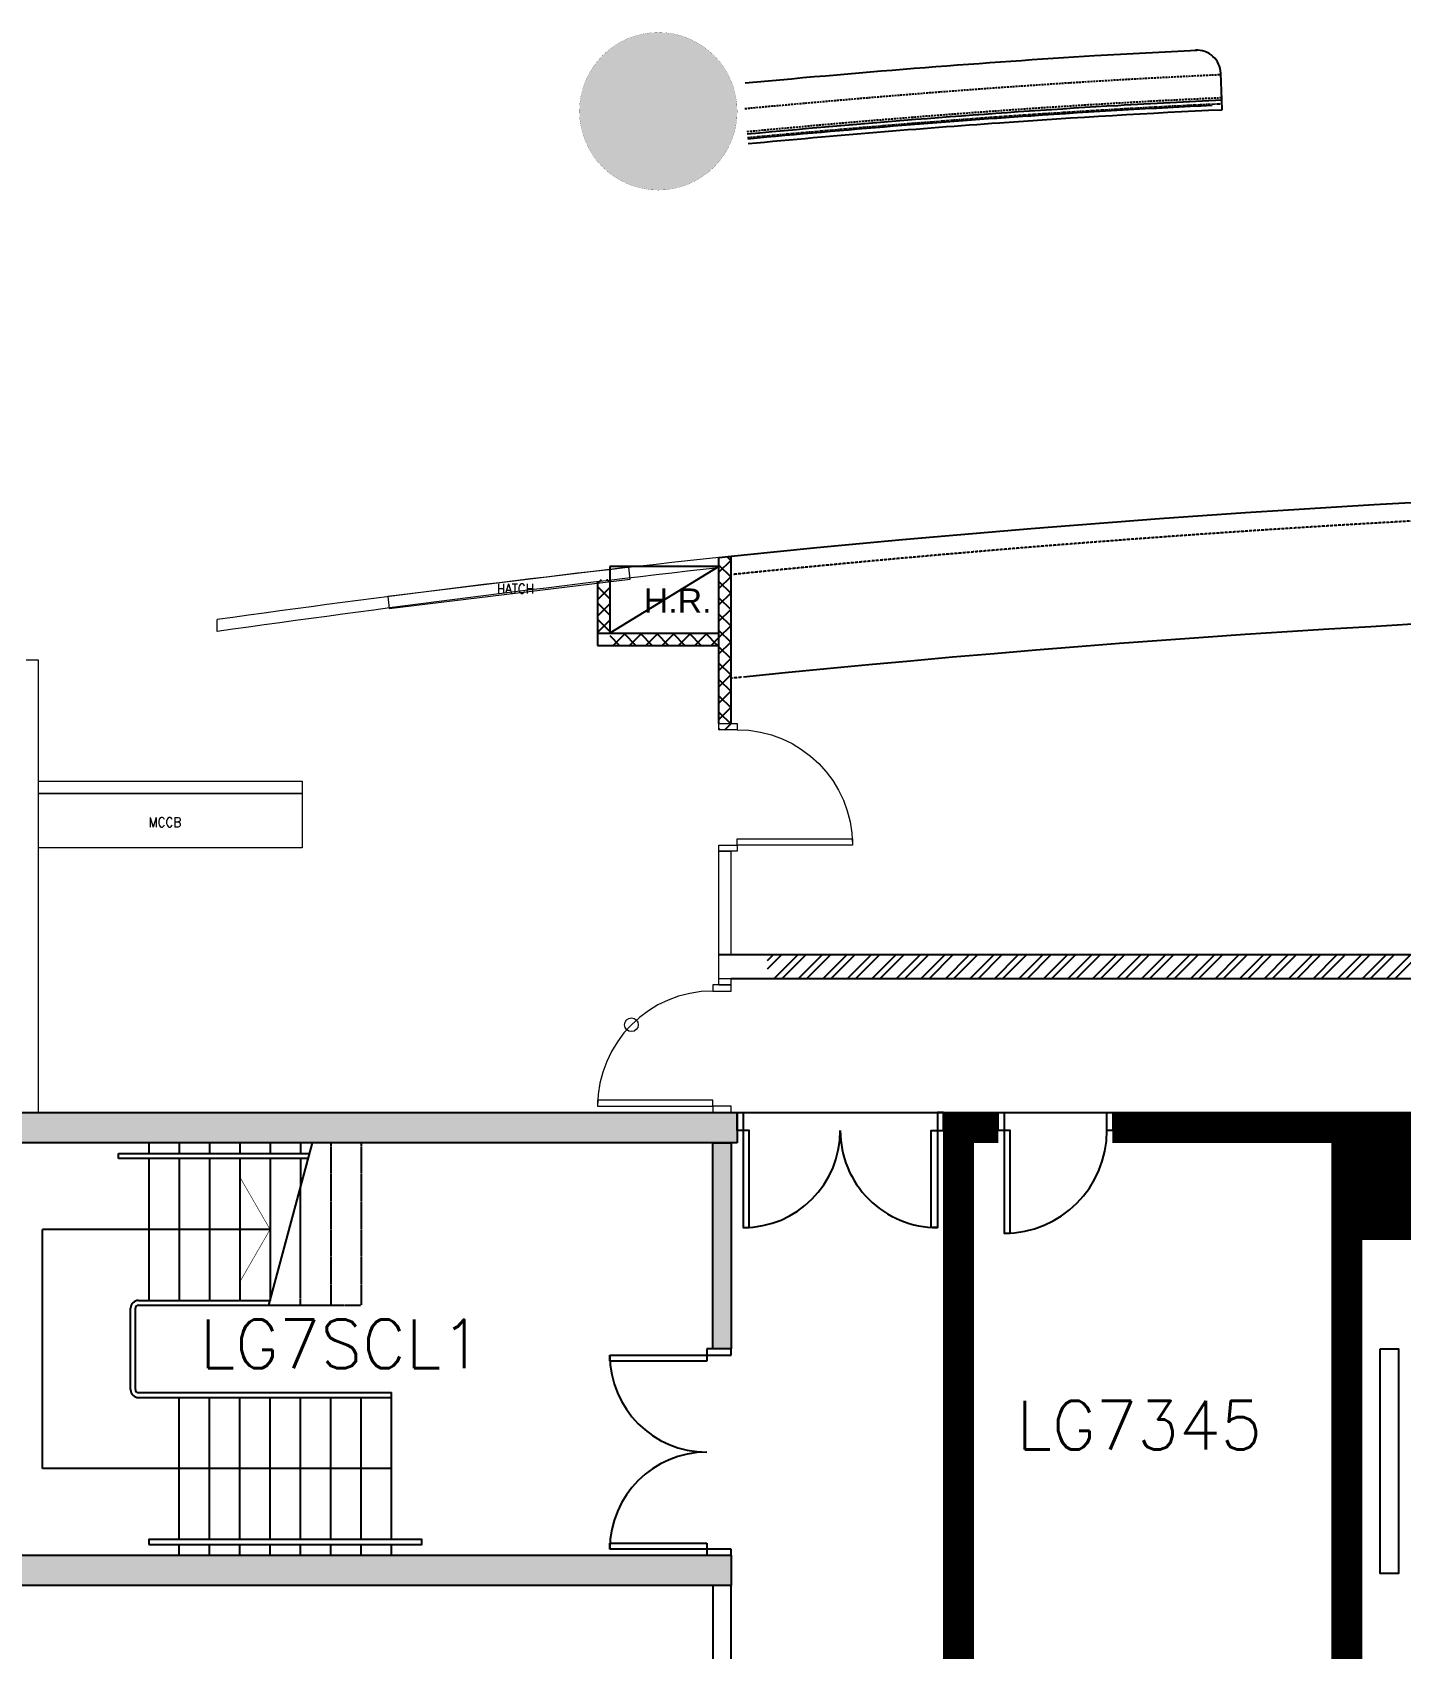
# Model space of a CAD drawing. Header units: millimetres. Extents: x -203861 to 22103, y -44552 to 100121.
# Drawn here: x -62160 to -50881, y 12130 to 25451 of the extents above; entities that cross this region are included whole.
import ezdxf

# ---------------------------------------------------------------- set-up
doc = ezdxf.new("R2010")
doc.units = ezdxf.units.MM
for name, pattern in [('s2097a$0$CENTER', [2, 1.25, -0.25, 0.25, -0.25]), ('s2097a$0$HIDDEN', [0.375, 0.25, -0.125]), ('s2097a$0$HIDDEN2', [4.7625, 3.175, -1.5875]), ('s2097a$0$LG7$0$HIDDEN', [0.375, 0.25, -0.125])]:
    doc.linetypes.add(name, pattern=pattern)
for name, color, linetype in [('s2097a$0$EQ', 3, 'Continuous'), ('s2097a$0$Hatch', 8, 'Continuous'), ('s2097a$0$ITEM', 2, 'Continuous'), ('s2097a$0$LG7$0$11', 7, 'Continuous'), ('s2097a$0$LG7$0$25', 7, 'Continuous'), ('s2097a$0$LG7$0$30', 7, 'Continuous'), ('s2097a$0$LG7$0$42', 7, 'Continuous'), ('s2097a$0$LG7$0$6', 7, 'Continuous'), ('s2097a$0$LP - Built-in Furn (High)', 2, 'Continuous'), ('s2097a$0$LP - Built-in Furn (Low) DN', 2, 'Continuous'), ('s2097a$0$LP - Built-in Furn (Low) UP', 3, 'Continuous'), ('s2097a$0$LP - Screen Partition', 3, 'Continuous'), ('s2097a$0$ROOM-NO', 4, 'Continuous'), ('s2097a$0$solid', 8, 'Continuous'), ('s2097a$0$Structure', 2, 'Continuous')]:
    doc.layers.add(name, color=color, linetype=linetype)
doc.styles.add('s2097a$0$ROMAND', font='romand.shx', dxfattribs={"height": 150})
doc.styles.add('s2097a$0$ROMANS', font='romans.shx', dxfattribs={"width": 0.8})
doc.styles.add('s2097a$0$STANDARD', font='SIMPLEX')
pattern_1 = [(45, (-1932086.31, -565739.11), (-67.351921, 67.351921), []), (135, (-1932086.31, -565739.11), (-67.351921, -67.351921), [])]

# ---------------------------------------------------------------- blocks, each defined once
blk = doc.blocks.new('s2097a$0$LG7$0$D1700B')
at = {"layer": 's2097a$0$LG7$0$30', "color": 1, "linetype": 'Continuous'}
for points in [[(0, 0), (0.05, 0), (0.05, 0.95), (0.1, 0.95), (0.1, 0.15), (-0.0001, 0.15), (0, 0)], [(1.7, 0), (1.65, 0.0001), (1.65, 0.95), (1.6, 0.95), (1.6, 0.15), (1.7, 0.15), (1.7, 0)]]:
    blk.add_lwpolyline(points, dxfattribs=at)
for centre, start, end in [((0.05, 0.15), 0.0001, 90.0001), ((1.650003, 0.150003), 90.0001, 180.0001)]:
    blk.add_arc(centre, 0.800001, start, end, dxfattribs=at)
blk = doc.blocks.new('s2097a')
h = blk.add_hatch()
h.set_pattern_fill('ANSI37', color=8, scale=30, style=0)
h.set_pattern_definition(pattern_1)
h.paths.add_polyline_path([(-56499.9, 19703.3), (-56399.9, 19703.3), (-56399.9, 21132), (-56400.3, 21132), (-56400.7, 21131.9), (-56401.1, 21131.9), (-56401.5, 21131.9), (-56401.9, 21131.8), (-56402.2, 21131.8), (-56402.6, 21131.8), (-56403, 21131.7), (-56403.4, 21131.7), (-56403.8, 21131.6), (-56404.2, 21131.6), (-56404.6, 21131.6), (-56405, 21131.5), (-56405.4, 21131.5), (-56405.8, 21131.5), (-56406.2, 21131.4), (-56406.5, 21131.4), (-56406.9, 21131.4), (-56407.3, 21131.3), (-56407.7, 21131.3), (-56408.1, 21131.3), (-56408.5, 21131.2), (-56408.9, 21131.2), (-56409.3, 21131.2), (-56409.7, 21131.1), (-56410.1, 21131.1), (-56410.4, 21131.1), (-56410.8, 21131), (-56411.2, 21131), (-56411.6, 21131), (-56412, 21130.9), (-56412.4, 21130.9), (-56412.8, 21130.9), (-56413.2, 21130.8), (-56413.6, 21130.8), (-56414, 21130.8), (-56414.4, 21130.7), (-56414.7, 21130.7), (-56415.1, 21130.7), (-56415.5, 21130.6), (-56415.9, 21130.6), (-56416.3, 21130.6), (-56416.7, 21130.5), (-56417.1, 21130.5), (-56417.5, 21130.5), (-56417.9, 21130.4), (-56418.3, 21130.4), (-56418.7, 21130.4), (-56419, 21130.3), (-56419.4, 21130.3), (-56419.8, 21130.2), (-56420.2, 21130.2), (-56420.6, 21130.2), (-56421, 21130.1), (-56421.4, 21130.1), (-56421.8, 21130.1), (-56422.2, 21130), (-56422.6, 21130), (-56422.9, 21130), (-56423.3, 21129.9), (-56423.7, 21129.9), (-56424.1, 21129.9), (-56424.5, 21129.8), (-56424.9, 21129.8), (-56425.3, 21129.8), (-56425.7, 21129.7), (-56426.1, 21129.7), (-56426.5, 21129.7), (-56426.9, 21129.6), (-56427.2, 21129.6), (-56427.6, 21129.6), (-56428, 21129.5), (-56428.4, 21129.5), (-56428.8, 21129.5), (-56429.2, 21129.4), (-56429.6, 21129.4), (-56430, 21129.4), (-56430.4, 21129.3), (-56430.8, 21129.3), (-56431.2, 21129.3), (-56431.5, 21129.2), (-56431.9, 21129.2), (-56432.3, 21129.2), (-56432.7, 21129.1), (-56433.1, 21129.1), (-56433.5, 21129.1), (-56433.9, 21129), (-56434.3, 21129), (-56434.7, 21129), (-56435.1, 21128.9), (-56435.4, 21128.9), (-56435.8, 21128.8), (-56436.2, 21128.8), (-56436.6, 21128.8), (-56437, 21128.7), (-56437.4, 21128.7), (-56437.8, 21128.7), (-56438.2, 21128.6), (-56438.6, 21128.6), (-56439, 21128.6), (-56439.4, 21128.5), (-56439.7, 21128.5), (-56440.1, 21128.5), (-56440.5, 21128.4), (-56440.9, 21128.4), (-56441.3, 21128.4), (-56441.7, 21128.3), (-56442.1, 21128.3), (-56442.5, 21128.3), (-56442.9, 21128.2), (-56443.3, 21128.2), (-56443.7, 21128.2), (-56444, 21128.1), (-56444.4, 21128.1), (-56444.8, 21128.1), (-56445.2, 21128), (-56445.6, 21128), (-56446, 21128), (-56446.4, 21127.9), (-56446.8, 21127.9), (-56447.2, 21127.9), (-56447.6, 21127.8), (-56447.9, 21127.8), (-56448.3, 21127.8), (-56448.7, 21127.7), (-56449.1, 21127.7), (-56449.5, 21127.6), (-56449.9, 21127.6), (-56450.3, 21127.6), (-56450.7, 21127.5), (-56451.1, 21127.5), (-56451.5, 21127.5), (-56451.9, 21127.4), (-56452.2, 21127.4), (-56452.6, 21127.4), (-56453, 21127.3), (-56453.4, 21127.3), (-56453.8, 21127.3), (-56454.2, 21127.2), (-56454.6, 21127.2), (-56455, 21127.2), (-56455.4, 21127.1), (-56455.8, 21127.1), (-56456.2, 21127.1), (-56456.5, 21127), (-56456.9, 21127), (-56457.3, 21127), (-56457.7, 21126.9), (-56458.1, 21126.9), (-56458.5, 21126.9), (-56458.9, 21126.8), (-56459.3, 21126.8), (-56459.7, 21126.8), (-56460.1, 21126.7), (-56460.4, 21126.7), (-56460.8, 21126.7), (-56461.2, 21126.6), (-56461.6, 21126.6), (-56462, 21126.6), (-56462.4, 21126.5), (-56462.8, 21126.5), (-56463.2, 21126.4), (-56463.6, 21126.4), (-56464, 21126.4), (-56464.4, 21126.3), (-56464.7, 21126.3), (-56465.1, 21126.3), (-56465.5, 21126.2), (-56465.9, 21126.2), (-56466.3, 21126.2), (-56466.7, 21126.1), (-56467.1, 21126.1), (-56467.5, 21126.1), (-56467.9, 21126), (-56468.3, 21126), (-56468.7, 21126), (-56469, 21125.9), (-56469.4, 21125.9), (-56469.8, 21125.9), (-56470.2, 21125.8), (-56470.6, 21125.8), (-56471, 21125.8), (-56471.4, 21125.7), (-56471.8, 21125.7), (-56472.2, 21125.7), (-56472.6, 21125.6), (-56472.9, 21125.6), (-56473.3, 21125.6), (-56473.7, 21125.5), (-56474.1, 21125.5), (-56474.5, 21125.5), (-56474.9, 21125.4), (-56475.3, 21125.4), (-56475.7, 21125.3), (-56476.1, 21125.3), (-56476.5, 21125.3), (-56476.9, 21125.2), (-56477.2, 21125.2), (-56477.6, 21125.2), (-56478, 21125.1), (-56478.4, 21125.1), (-56478.8, 21125.1), (-56479.2, 21125), (-56479.6, 21125), (-56480, 21125), (-56480.4, 21124.9), (-56480.8, 21124.9), (-56481.2, 21124.9), (-56481.5, 21124.8), (-56481.9, 21124.8), (-56482.3, 21124.8), (-56482.7, 21124.7), (-56483.1, 21124.7), (-56483.5, 21124.7), (-56483.9, 21124.6), (-56484.3, 21124.6), (-56484.7, 21124.6), (-56485.1, 21124.5), (-56485.4, 21124.5), (-56485.8, 21124.5), (-56486.2, 21124.4), (-56486.6, 21124.4), (-56487, 21124.4), (-56487.4, 21124.3), (-56487.8, 21124.3), (-56488.2, 21124.2), (-56488.6, 21124.2), (-56489, 21124.2), (-56489.4, 21124.1), (-56489.7, 21124.1), (-56490.1, 21124.1), (-56490.5, 21124), (-56490.9, 21124), (-56491.3, 21124), (-56491.7, 21123.9), (-56492.1, 21123.9), (-56492.5, 21123.9), (-56492.9, 21123.8), (-56493.3, 21123.8), (-56493.7, 21123.8), (-56494, 21123.7), (-56494.4, 21123.7), (-56494.8, 21123.7), (-56495.2, 21123.6), (-56495.6, 21123.6), (-56496, 21123.6), (-56496.4, 21123.5), (-56496.8, 21123.5), (-56497.2, 21123.5), (-56497.6, 21123.4), (-56497.9, 21123.4), (-56498.3, 21123.4), (-56498.7, 21123.3), (-56499.1, 21123.3), (-56499.5, 21123.2), (-56499.9, 21123.2), (-56499.9, 21117.7)])
h = blk.add_hatch()
h.set_pattern_fill('ANSI37', color=8, scale=30, style=0)
h.set_pattern_definition([(45, (-1932186.31, -565739.11), (-67.351921, 67.351921), []), (135, (-1932186.31, -565739.11), (-67.351921, -67.351921), [])])
h.paths.add_polyline_path([(-57399.9, 20948.1), (-57399.9, 20498.6), (-57499.9, 20498.6), (-57499.9, 20938.5)])
h = blk.add_hatch()
h.set_pattern_fill('ANSI37', color=8, scale=30, style=0)
h.set_pattern_definition(pattern_1)
h.paths.add_polyline_path([(-57399.9, 20398.6), (-56499.9, 20398.6), (-56499.9, 20498.6), (-57399.9, 20498.6)])
h = blk.add_hatch()
h.set_pattern_fill('ANSI32', color=8, scale=15, style=0)
h.set_pattern_definition([(45, (-1931786.31, -565739.11), (-101.027881, 101.027881), []), (45, (-1931718.96, -565739.11), (-101.027881, 101.027881), [])])
h.paths.add_polyline_path([(-56099.9, 17850.1), (-56099.9, 17650.1), (-45549.9, 17650.1), (-45549.9, 16550.1), (-45349.9, 16550.1), (-45349.9, 17850.1), (-46487.2, 17850.1), (-46499.3, 17838), (-46511.3, 17850.1)])
at = {"layer": 's2097a$0$Hatch'}
h = blk.add_hatch(color=256, dxfattribs=at)
edge = h.paths.add_edge_path()
edge.add_arc((-56999.9, 24800.1), 650, 0, 180)
edge.add_arc((-56999.9, 24800.1), 650, 180, 360)
for color, points in [(8, [(-67349.9, 16550.1), (-66949.9, 16550.1), (-66949.9, 16400.1), (-67199.9, 16400.1), (-67199.9, 14200.1), (-65249.9, 14200.1), (-65249.9, 16400.1), (-66004.4, 16400.1), (-66004.4, 16550.1), (-64749.4, 16550.1), (-64749.4, 16400.1), (-65099.9, 16400.1), (-65099.9, 14200.1), (-62999.9, 14200.1), (-62999.9, 16400.1), (-63649.4, 16400.1), (-63649.4, 16550.1), (-56349.9, 16550.1), (-56349.9, 16300.1), (-62749.9, 16300.1), (-62749.9, 12900.1), (-56399.9, 12900.1), (-56399.9, 12650.1), (-62999.9, 12650.1), (-62999.9, 14050.1), (-67199.9, 14050.1), (-67199.9, 13900.1), (-67349.9, 13900.1)]), (256, [(-56549.9, 16300.1), (-56399.9, 16300.1), (-56399.9, 14600.1), (-56549.9, 14600.1)])]:
    blk.add_hatch(color=color, dxfattribs=at).paths.add_polyline_path(points)
at = {"color": 4}
blk.add_line((-56499.9, 19753.3), (-56499.9, 21123.2), dxfattribs=at)
at = {"color": 7, "lineweight": 0}
for p, q in [((-57243.8, 21043.8), (-59229.1, 20801.5)), ((-59217, 20702.2), (-57231.7, 20944.5)), ((-57231.7, 20944.5), (-57243.8, 21043.8)), ((-56499.9, 20989.7), (-56499.9, 19753.3)), ((-56399.9, 19753.3), (-56399.9, 21001.5)), ((-59229.1, 20801.5), (-59217, 20702.2)), ((-60636, 20512.6), (-60636, 20611)), ((-62109.6, 20277.6), (-62209.6, 20277.6)), ((-62109.6, 16550.1), (-62109.6, 20277.6)), ((-56499.9, 19753.3), (-56399.9, 19753.3)), ((-62109.6, 19279.1), (-59936, 19279.1)), ((-62109.6, 19179.1), (-62109.6, 19279.1)), ((-59936, 19279.1), (-59936, 19179.1)), ((-59936, 19179.1), (-62109.6, 19179.1)), ((-56499.9, 18703.3), (-56399.9, 18703.3)), ((-56499.9, 17650.1), (-56499.9, 18703.3)), ((-56499.9, 17600.1), (-56499.9, 17650.1)), ((-56399.9, 17650.1), (-56499.9, 17650.1)), ((-56499.9, 17600.1), (-56399.9, 17600.1)), ((-56399.9, 17600.1), (-56399.9, 17650.1)), ((-62209.6, 16550.1), (-62109.6, 16550.1))]:
    blk.add_line(p, q, dxfattribs=at)
at = {"color": 1}
for p, q in [((-63649.4, 16550.1), (-56349.9, 16550.1)), ((-56349.9, 16550.1), (-56349.9, 16300.1)), ((-56349.9, 16300.1), (-62749.9, 16300.1))]:
    blk.add_line(p, q, dxfattribs=at)
at = {"color": 8}
for p, q in [((-62749.9, 12900.1), (-56399.9, 12900.1)), ((-56399.9, 12900.1), (-56399.9, 12650.1)), ((-56399.9, 12650.1), (-62999.9, 12650.1))]:
    blk.add_line(p, q, dxfattribs=at)
at = {"color": 4}
for points in [[(-56399.9, 19753.3), (-56399.9, 21132)], [(-57499.9, 20928.8), (-57499.9, 20398.6)], [(-57399.9, 21039), (-57399.9, 20498.6)], [(-57499.9, 20498.6), (-56499.9, 20498.6)], [(-57499.9, 20398.6), (-56499.9, 20398.6)], [(-56499.9, 17850.1), (-45349.9, 17850.1), (-45349.9, 16550.1)], [(-45549.9, 16550.1), (-45549.9, 17650.1), (-56399.9, 17650.1)]]:
    blk.add_lwpolyline(points, dxfattribs=at)
at = {"color": 9}
blk.add_lwpolyline([(-69050.2, 14883.2), (-67349.9, 14883.2), (-67349.9, 16550.1), (-47249.9, 16550.1), (-47249.9, 6250.1), (-46799.9, 6250.1), (-46799.9, 6075.1), (-32149.9, 6075.1), (-32149.9, 7550.1), (-31849.9, 7550.1)], dxfattribs=at)
at = {"color": 8}
blk.add_lwpolyline([(-56549.9, 16300.1), (-56399.9, 16300.1), (-56399.9, 14600.1), (-56549.9, 14600.1)], close=True, dxfattribs=at)
at = {"color": 7, "lineweight": 0}
blk.add_circle((-57221.7, 17271.9), 56.3, dxfattribs=at)
for centre, radius, start, end in [((-42268.2, -110757.2), 132646.1, 96.159173, 97.959461), ((-40321.5, -122761.6), 144707.2, 96.419127, 98.070031)]:
    blk.add_arc(centre, radius, start, end, dxfattribs=at)
at = {"color": 4}
blk.add_open_spline([(-56499.9, 21123.2), (-56466.6, 21126.2), (-56433.2, 21129.1), (-56399.9, 21132)], degree=3, dxfattribs=at)
at = {"layer": 's2097a$0$EQ', "color": 7, "lineweight": 0}
for p, q in [((-62109.6, 19179.1), (-59936, 19179.1)), ((-62109.6, 18729.1), (-62109.6, 19179.1)), ((-59936, 19179.1), (-59936, 18729.1)), ((-59936, 18729.1), (-62109.6, 18729.1)), ((-56399.9, 17850.1), (-56399.9, 18703.3))]:
    blk.add_line(p, q, dxfattribs=at)
at = {"layer": 's2097a$0$LG7$0$11', "color": 8, "linetype": 'Continuous', "const_width": 5}
blk.add_lwpolyline([(-50999.9, 5850.1), (-50999.9, 6000.1), (-51199.9, 6000.1), (-51199.9, 11600.1), (-50449.9, 11600.1), (-50449.9, 11850.1), (-51199.9, 11850.1), (-51199.9, 15500.1), (-51449.9, 15500.1), (-51449.9, 11850.1), (-54399.9, 11850.1), (-54399.9, 16300.1), (-54199.9, 16300.1), (-54199.9, 16550.1), (-54649.9, 16550.1), (-54649.9, 11600.1), (-51349.9, 11600.1), (-51349.9, 7900.1), (-54649.9, 7900.1), (-54649.9, 7750.1), (-51349.9, 7750.1), (-51349.9, 5850.1)], close=True, dxfattribs=at)
at = {"layer": 's2097a$0$LG7$0$11', "color": 1, "linetype": 'Continuous', "const_width": 5}
blk.add_lwpolyline([(-53254.4, 16300.1), (-51449.9, 16300.1), (-51449.9, 16550.1), (-53254.4, 16550.1)], close=True, dxfattribs=at)
at = {"layer": 's2097a$0$LG7$0$11', "color": 8, "linetype": 'Continuous'}
blk.add_lwpolyline([(-56549.9, 11850.1), (-56399.9, 11850.1), (-56399.9, 12650.1), (-56549.9, 12650.1)], close=True, dxfattribs=at)
at = {"layer": 's2097a$0$LG7$0$25', "color": 8, "linetype": 'Continuous'}
for p, q in [((-61199.9, 16300.1), (-61199.9, 16210.1)), ((-60949.9, 16300.1), (-60949.9, 16210.1)), ((-60699.9, 16300.1), (-60699.9, 16210.1)), ((-60449.9, 16300.1), (-60449.9, 16210.1)), ((-60210.6, 14960.1), (-59851.6, 16300.1)), ((-60199.9, 16300.1), (-60199.9, 16210.1)), ((-59949.9, 16300.1), (-59949.9, 16210.1)), ((-61449.9, 16210.1), (-59875.7, 16210.1)), ((-61449.9, 16170.1), (-61449.9, 16210.1)), ((-59886.4, 16170.1), (-61449.9, 16170.1)), ((-61199.9, 16170.1), (-61199.9, 15000.1)), ((-60949.9, 16170.1), (-60949.9, 15000.1)), ((-60699.9, 16170.1), (-60699.9, 15000.1)), ((-60449.9, 16170.1), (-60449.9, 15000.1)), ((-60199.9, 16170.1), (-60199.9, 15000.1)), ((-59949.9, 16170.1), (-59949.9, 15933.2)), ((-60199.8, 15585), (-62074.9, 15584.7)), ((-62074.9, 13615.5), (-62074.9, 15584.7)), ((-61349.9, 14265.1), (-61349.9, 14935.1)), ((-61309.9, 14265.1), (-61309.9, 14935.1)), ((-61284.9, 15000.1), (-60199.9, 15000.1)), ((-61284.9, 14960.1), (-60210.6, 14960.1)), ((-61284.9, 14240.1), (-59199.9, 14240.1)), ((-61284.9, 14200.1), (-59199.9, 14200.1)), ((-60949.9, 13030.1), (-60949.9, 14200.1)), ((-60699.9, 13030.1), (-60699.9, 14200.1)), ((-60449.9, 13030.1), (-60449.9, 14200.1)), ((-60199.9, 13030.1), (-60199.9, 14200.1)), ((-59949.9, 13030.1), (-59949.9, 14200.1)), ((-59699.9, 13030.1), (-59699.9, 14200.1)), ((-59449.9, 13030.1), (-59449.9, 14200.1)), ((-59199.9, 13030.1), (-59199.9, 14240.1)), ((-59199.9, 13030.1), (-59199.9, 14200.1)), ((-59199.9, 13030.1), (-59199.9, 14200.1)), ((-59199.9, 13615), (-62074.9, 13615.5)), ((-60949.9, 12900.1), (-60949.9, 12990.1)), ((-60699.9, 12900.1), (-60699.9, 12990.1)), ((-60449.9, 12900.1), (-60449.9, 12990.1)), ((-60199.9, 12900.1), (-60199.9, 12990.1)), ((-59949.9, 12900.1), (-59949.9, 12990.1)), ((-59699.9, 12900.1), (-59699.9, 12990.1)), ((-59449.9, 12900.1), (-59449.9, 12990.1)), ((-59199.9, 12900.1), (-59199.9, 12990.1))]:
    blk.add_line(p, q, dxfattribs=at)
at = {"layer": 's2097a$0$LG7$0$25', "color": 8, "linetype": 's2097a$0$LG7$0$HIDDEN'}
for p, q in [((-59699.9, 16300.1), (-59699.9, 14960.1)), ((-59449.9, 16300.1), (-59449.9, 14960.1)), ((-59949.9, 14960.1), (-59949.9, 15933.2)), ((-60210.6, 14960.1), (-59449.9, 14960.1))]:
    blk.add_line(p, q, dxfattribs=at)
at = {"layer": 's2097a$0$LG7$0$25', "color": 8, "linetype": 'Continuous', "const_width": 5}
for points in [[(-60199.8, 15585), (-60449.8, 16018)], [(-60199.8, 15585), (-60449.8, 15152)]]:
    blk.add_lwpolyline(points, dxfattribs=at)
at = {"layer": 's2097a$0$LG7$0$25', "color": 8, "linetype": 'Continuous'}
blk.add_lwpolyline([(-61199.9, 12990.1), (-58949.9, 12990.1), (-58949.9, 13030.1), (-61199.9, 13030.1)], close=True, dxfattribs=at)
for centre, radius, start, end in [((-61284.9, 14935.1), 65, 90, 180), ((-61284.9, 14935.1), 25, 90, 180), ((-61284.9, 14265.1), 65, 180, 270), ((-61284.9, 14265.1), 25, 180, 270)]:
    blk.add_arc(centre, radius, start, end, dxfattribs=at)
at = {"layer": 's2097a$0$LG7$0$30', "color": 7, "linetype": 'Continuous', "lineweight": 0}
for p, q in [((-56499.9, 19703.3), (-56499.9, 19753.3)), ((-56499.9, 19753.3), (-56349.9, 19753.3)), ((-56349.9, 19753.3), (-56349.9, 19703.3)), ((-56349.9, 19703.3), (-56499.9, 19703.3)), ((-56349.9, 18753.3), (-56349.9, 18803.3)), ((-56349.9, 18803.3), (-55399.9, 18803.3)), ((-55399.9, 18803.3), (-55399.9, 18753.3)), ((-56499.9, 18703.3), (-56499.9, 18753.3)), ((-56499.9, 18753.3), (-56349.9, 18753.3)), ((-56349.9, 18703.3), (-56499.9, 18703.3)), ((-56349.9, 18753.3), (-56349.9, 18703.3)), ((-55399.9, 18753.3), (-56349.9, 18753.3)), ((-56399.9, 17600.1), (-56549.9, 17600.1)), ((-56549.9, 17600.1), (-56549.9, 17550.1)), ((-56399.9, 17550.1), (-56399.9, 17600.1)), ((-56549.9, 17550.1), (-56399.9, 17550.1)), ((-56549.9, 16650.1), (-57499.9, 16650.1)), ((-57499.9, 16650.1), (-57499.9, 16600.1)), ((-57499.9, 16600.1), (-56549.9, 16600.1)), ((-56549.9, 16600.1), (-56549.9, 16650.1)), ((-56399.9, 16600.1), (-56549.9, 16600.1)), ((-56549.9, 16600.1), (-56549.9, 16550.1)), ((-56549.9, 16550.1), (-56399.9, 16550.1)), ((-56399.9, 16550.1), (-56399.9, 16600.1)), ((-56349.9, 16550.1), (-56299.9, 16550))]:
    blk.add_line(p, q, dxfattribs=at)
at = {"layer": 's2097a$0$LG7$0$30', "color": 8, "linetype": 'Continuous'}
for p, q in [((-57399.9, 14550.1), (-56599.9, 14550.1)), ((-57399.9, 14500.1), (-57399.9, 14550.1)), ((-56599.9, 14600.1), (-56599.9, 14550.1)), ((-56399.9, 14600.1), (-56599.9, 14600.1)), ((-56599.9, 14550.1), (-56599.9, 14500.1)), ((-56599.9, 14550.1), (-56399.9, 14550.1)), ((-56399.9, 14550.1), (-56399.9, 14600.1)), ((-56599.9, 14500.1), (-57399.9, 14500.1)), ((-57399.9, 13000.1), (-56599.9, 13000.1)), ((-57399.9, 12950.1), (-57399.9, 13000.1)), ((-56599.9, 12950.1), (-57399.9, 12950.1)), ((-56599.9, 13000.1), (-56599.9, 12950.1)), ((-56599.9, 12950.1), (-56599.9, 12900.1)), ((-56399.9, 12950.1), (-56599.9, 12950.1)), ((-56399.9, 12900.1), (-56399.9, 12950.1)), ((-56599.9, 12900.1), (-56399.9, 12900.1))]:
    blk.add_line(p, q, dxfattribs=at)
at = {"layer": 's2097a$0$LG7$0$30', "color": 7, "linetype": 'Continuous', "lineweight": 0, "extrusion": (0, 0, -1)}
blk.add_ellipse((-56349.9, 18753.3), major_axis=(382.7, 869.5), ratio=1, start_param=-0.4146017, end_param=1.1561946, dxfattribs=at)
at = {"layer": 's2097a$0$LG7$0$30', "color": 7, "linetype": 'Continuous', "lineweight": 0}
blk.add_ellipse((-56549.9, 16600.1), major_axis=(-382.7, 869.5), ratio=1, start_param=-0.4146017, end_param=1.1561946, dxfattribs=at)
at = {"layer": 's2097a$0$LG7$0$30', "color": 8, "linetype": 'Continuous'}
for centre, major_axis, start_param, end_param in [((-56599.9, 14550.1), (-565.7, 565.7), 0.7853982, 2.3561945), ((-56599.9, 12950.1), (776.1, 194), 1.3259146, 2.8967109)]:
    blk.add_ellipse(centre, major_axis=major_axis, ratio=1, start_param=start_param, end_param=end_param, dxfattribs=at)
at = {"layer": 's2097a$0$LG7$0$42', "color": 1, "linetype": 'Continuous'}
for points in [[(-54199.9, 16400.1), (-54199.9, 16550.1), (-54149.9, 16550.1), (-54149.9, 16400.1)], [(-53302.4, 16400.1), (-53302.4, 16550.1), (-53254.4, 16550.1), (-53254.4, 16400.1)], [(-54149.9, 16400.1), (-54149.9, 15554.1), (-54099.9, 15554.1), (-54099.9, 16400.1)]]:
    blk.add_lwpolyline(points, close=True, dxfattribs=at)
at = {"layer": 's2097a$0$LG7$0$42', "color": 8, "linetype": 'Continuous'}
blk.add_lwpolyline([(-51049.9, 14600.1), (-50899.9, 14600.1), (-50899.9, 12750.1), (-51049.9, 12750.1)], close=True, dxfattribs=at)
at = {"layer": 's2097a$0$LG7$0$42', "color": 1, "linetype": 'Continuous'}
blk.add_arc((-54149.9, 16400.1), 847.5, 270, 0, dxfattribs=at)
at = {"layer": 's2097a$0$LG7$0$6', "color": 8, "linetype": 'Continuous', "const_width": 5}
blk.add_lwpolyline([(-51449.9, 16550.1), (-50399.9, 16550.1), (-50399.9, 15500.1), (-51449.9, 15500.1)], close=True, dxfattribs=at)
at = {"layer": 's2097a$0$LP - Built-in Furn (Low) DN', "color": 1}
blk.add_lwpolyline([(-57399.9, 21048.6), (-57399.9, 20498.6), (-56499.9, 20498.6), (-56499.9, 21048.6), (-57399.9, 21048.6)], dxfattribs=at)
at = {"layer": 's2097a$0$LP - Built-in Furn (Low) DN', "color": 8}
blk.add_lwpolyline([(-56499.9, 21048.6), (-57399.9, 20498.6)], dxfattribs=at)
at = {"layer": 's2097a$0$LP - Built-in Furn (Low) DN', "color": 8, "linetype": 's2097a$0$HIDDEN2', "ltscale": 8}
blk.add_arc((-48867.9, -65215.9), 85675.7, 94.985216, 95.043529, dxfattribs=at)
at = {"layer": 's2097a$0$LP - Built-in Furn (Low) DN', "color": 1, "linetype": 's2097a$0$CENTER', "ltscale": 20}
blk.add_open_spline([(-56264, 24583.7), (-55403, 24664), (-54598.5, 24729.4), (-53324.3, 24814.1), (-52835.1, 24841.6), (-52354.2, 24863.2)], degree=3, knots=[73394.256321, 73394.256321, 73394.256321, 73394.256321, 75552.2477054, 75552.2477054, 76963.6212895, 76963.6212895, 76963.6212895, 76963.6212895], dxfattribs=at)
at = {"layer": 's2097a$0$LP - Built-in Furn (Low) UP', "color": 1}
blk.add_line((-52355.6, 24893.2), (-52363.5, 25113), dxfattribs=at)
at = {"layer": 's2097a$0$LP - Built-in Furn (Low) UP'}
blk.add_line((-52352, 24813.2), (-52355.6, 24893.2), dxfattribs=at)
at = {"layer": 's2097a$0$LP - Built-in Furn (Low) UP', "color": 1}
blk.add_arc((-52561.8, 25105.4), 198.5, 2.20132, 93.01032, dxfattribs=at)
for points, knots in [([(-56282.9, 25033.9), (-55770.9, 25081.5), (-55278.6, 25123.9), (-54322, 25198.7), (-53857.9, 25231.1), (-53119.7, 25275.6), (-52839.3, 25290.8), (-52561.8, 25304.1)], [73413.2933843, 73413.2933843, 73413.2933843, 73413.2933843, 74692.9676759, 74692.9676759, 75977.042528, 75977.042528, 76781.9599041, 76781.9599041, 76781.9599041, 76781.9599041]), ([(-56263.1, 24573.8), (-55440.2, 24650.5), (-54668.9, 24713.6), (-53417.9, 24798.5), (-52921.3, 24827.1), (-52433.7, 24849.6)], [73394.256321, 73394.256321, 73394.256321, 73394.256321, 75456.8588351, 75456.8588351, 76885.5010649, 76885.5010649, 76885.5010649, 76885.5010649])]:
    blk.add_open_spline(points, degree=3, knots=knots, dxfattribs=at)
at = {"layer": 's2097a$0$LP - Built-in Furn (Low) UP', "color": 8, "linetype": 's2097a$0$HIDDEN2', "ltscale": 5}
blk.add_open_spline([(-56286.3, 24822.7), (-55674.5, 24879.7), (-55091, 24929.3), (-53964.4, 25014), (-53421.4, 25049.1), (-52714.2, 25086.6), (-52539.1, 25095.1), (-52365, 25103)], degree=3, knots=[73394.256321, 73394.256321, 73394.256321, 73394.256321, 74924.428077, 74924.428077, 76454.599833, 76454.599833, 76963.6212895, 76963.6212895, 76963.6212895, 76963.6212895], dxfattribs=at)
blk.add_open_spline([(-56268.6, 24633.5), (-54843.9, 24766.3), (-53573.6, 24858.5), (-52356.5, 24913.1)], degree=3, dxfattribs=at)
at = {"layer": 's2097a$0$LP - Built-in Furn (Low) UP'}
for points, knots in [([(-56266.8, 24613.6), (-55173.3, 24715.5), (-54170.9, 24793.5), (-52923.9, 24865.7), (-52638.3, 24880.5), (-52355.6, 24893.2)], [73394.256321, 73394.256321, 73394.256321, 73394.256321, 76134.1631289, 76134.1631289, 76963.6212895, 76963.6212895, 76963.6212895, 76963.6212895]), ([(-56259.4, 24533.9), (-55533.3, 24601.6), (-54847.6, 24658.7), (-53555.7, 24750.8), (-52947.4, 24786.5), (-52352, 24813.2)], [73394.256321, 73394.256321, 73394.256321, 73394.256321, 75214.6714081, 75214.6714081, 76963.6212895, 76963.6212895, 76963.6212895, 76963.6212895])]:
    blk.add_open_spline(points, degree=3, knots=knots, dxfattribs=at)
at = {"layer": 's2097a$0$LP - Screen Partition', "ltscale": 8}
for radius, start in [(122255.3, 85.186524), (121255.3, 85.360099)]:
    blk.add_arc((-44008.6, -100493.8), radius, start, 95.817247, dxfattribs=at)
at = {"layer": 's2097a$0$LP - Screen Partition', "linetype": 's2097a$0$HIDDEN', "ltscale": 8}
blk.add_arc((-44008.6, -100493.8), 122105.3, 85.251228, 95.817247, dxfattribs=at)
at = {"layer": 's2097a$0$solid', "linetype": 'Continuous', "const_width": 250}
for points in [[(-54199.9, 16425.1), (-54649.9, 16425.1)], [(-51449.9, 16425.1), (-53254.4, 16425.1)]]:
    blk.add_lwpolyline(points, dxfattribs=at)
at = {"layer": 's2097a$0$solid', "color": 8}
for points, const_width in [([(-50399.9, 16025.1), (-51449.9, 16025.1)], 1050), ([(-54524.9, 11850.1), (-54524.9, 16300.1)], 250)]:
    blk.add_lwpolyline(points, dxfattribs=dict(at, const_width=const_width))
at = {"layer": 's2097a$0$solid', "const_width": 250}
blk.add_lwpolyline([(-51324.9, 15500.1), (-51324.9, 11850.1)], dxfattribs=at)
at = {"layer": 's2097a$0$Structure', "linetype": 'Continuous', "const_width": 1}
blk.add_lwpolyline([(-56349.9, 24800.1, 1), (-57649.9, 24800.1, 1)], format="xyb", close=True, dxfattribs=at)
at = {"layer": 's2097a$0$LG7$0$42', "color": 1, "linetype": 'Continuous', "xscale": 999.9980000001378, "yscale": 999.9980000001378, "zscale": 1000, "rotation": 180}
blk.add_blockref('s2097a$0$LG7$0$D1700B', (-54649.9, 16550.1), dxfattribs=at)
at = {"layer": 's2097a$0$ITEM', "color": 7, "lineweight": 0, "style": 's2097a$0$ROMANS', "width": 0.9}
blk.add_text('HATCH', height=80, rotation=360, dxfattribs=at).set_placement((-58330.7, 20826.4))
blk.add_text('MCCB', height=80, dxfattribs=at).set_placement((-61200.5, 18901.3))
at = {"layer": 's2097a$0$LP - Built-in Furn (High)', "color": 1, "insert": (-57119.7, 20867.2), "char_height": 200, "attachment_point": 1, "style": 's2097a$0$ROMAND'}
blk.add_mtext('{\\fArial|b0|i0|c0|p34;H.R.}', dxfattribs=at)
at = {"layer": 's2097a$0$ROOM-NO', "style": 's2097a$0$STANDARD'}
for s, p in [('LG7SCL1', (-60778.6, 14441.8)), ('LG7345', (-54046.2, 13772.4))]:
    blk.add_text(s, height=400, dxfattribs=at).set_placement(p)

msp = doc.modelspace()

# ---------------------------------------------------------------- block references
msp.add_blockref('s2097a', (0, 0))

doc.saveas('drawing.dxf')
